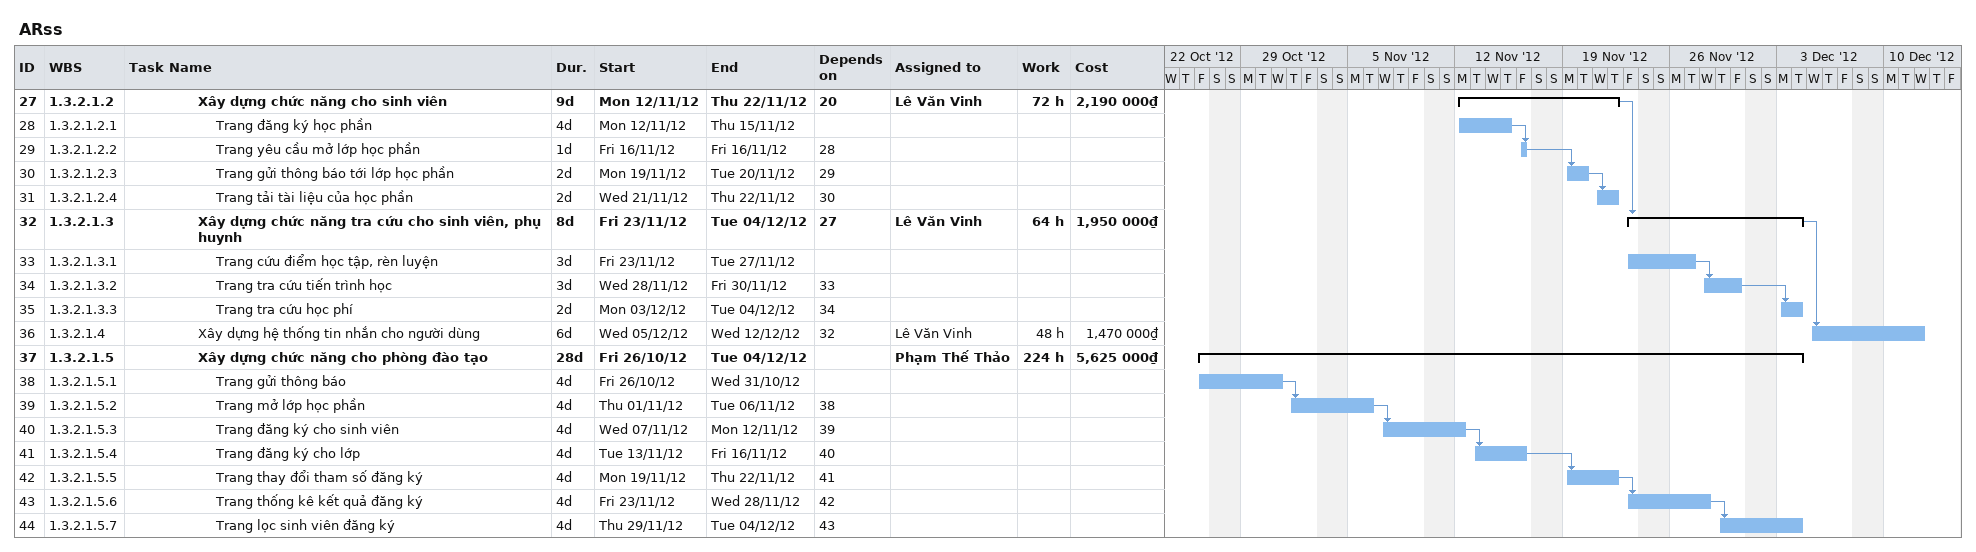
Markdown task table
ARss

| ID | WBS | Task | Duration | Start | Finish | Predecessors | Resources | Work (h) | Cost (000₫) |
|---|---|---|---|---|---|---|---|---|---|
| 27 | 1.3.2.1.2 | **Xây dựng chức năng cho sinh viên** | 9d | 2012-11-12 | 2012-11-22 | 20 | Lê Văn Vinh | 72 | 2190 |
| 28 | 1.3.2.1.2.1 | Trang đăng ký học phần | 4d | 2012-11-12 | 2012-11-15 |  |  |  |  |
| 29 | 1.3.2.1.2.2 | Trang yêu cầu mở lớp học phần | 1d | 2012-11-16 | 2012-11-16 | 28 |  |  |  |
| 30 | 1.3.2.1.2.3 | Trang gửi thông báo tới lớp học phần | 2d | 2012-11-19 | 2012-11-20 | 29 |  |  |  |
| 31 | 1.3.2.1.2.4 | Trang tải tài liệu của học phần | 2d | 2012-11-21 | 2012-11-22 | 30 |  |  |  |
| 32 | 1.3.2.1.3 | **Xây dựng chức năng tra cứu cho sinh viên, phụ huynh** | 8d | 2012-11-23 | 2012-12-04 | 27 | Lê Văn Vinh | 64 | 1950 |
| 33 | 1.3.2.1.3.1 | Trang cứu điểm học tập, rèn luyện | 3d | 2012-11-23 | 2012-11-27 |  |  |  |  |
| 34 | 1.3.2.1.3.2 | Trang tra cứu tiến trình học | 3d | 2012-11-28 | 2012-11-30 | 33 |  |  |  |
| 35 | 1.3.2.1.3.3 | Trang tra cứu học phí | 2d | 2012-12-03 | 2012-12-04 | 34 |  |  |  |
| 36 | 1.3.2.1.4 | Xây dựng hệ thống tin nhắn cho người dùng | 6d | 2012-12-05 | 2012-12-12 | 32 | Lê Văn Vinh | 48 | 1470 |
| 37 | 1.3.2.1.5 | **Xây dựng chức năng cho phòng đào tạo** | 28d | 2012-10-26 | 2012-12-04 |  | Phạm Thế Thảo | 224 | 5625 |
| 38 | 1.3.2.1.5.1 | Trang gửi thông báo | 4d | 2012-10-26 | 2012-10-31 |  |  |  |  |
| 39 | 1.3.2.1.5.2 | Trang mở lớp học phần | 4d | 2012-11-01 | 2012-11-06 | 38 |  |  |  |
| 40 | 1.3.2.1.5.3 | Trang đăng ký cho sinh viên | 4d | 2012-11-07 | 2012-11-12 | 39 |  |  |  |
| 41 | 1.3.2.1.5.4 | Trang đăng ký cho lớp | 4d | 2012-11-13 | 2012-11-16 | 40 |  |  |  |
| 42 | 1.3.2.1.5.5 | Trang thay đổi tham số đăng ký | 4d | 2012-11-19 | 2012-11-22 | 41 |  |  |  |
| 43 | 1.3.2.1.5.6 | Trang thống kê kết quả đăng ký | 4d | 2012-11-23 | 2012-11-28 | 42 |  |  |  |
| 44 | 1.3.2.1.5.7 | Trang lọc sinh viên đăng ký | 4d | 2012-11-29 | 2012-12-04 | 43 |  |  |  |
